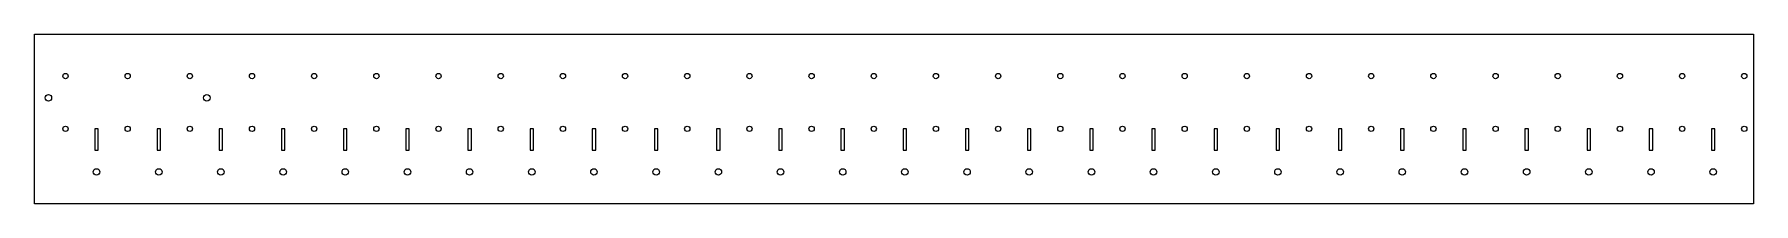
# Model space of a CAD drawing. Extents: x -1385 to 1380, y -139 to 134.
import ezdxf

# ---------------------------------------------------------------- set-up
doc = ezdxf.new("R2010")
doc.units = 0

msp = doc.modelspace()

# ---------------------------------------------------------------- linework, layer by layer
at = {"layer": 'TAGLIO', "color": 0}
for p, q in [((-1385, -138.908482), (-1385, 133.908482)), ((-1385, 133.908482), (1380, 133.908482)), ((1380, 133.908482), (1380, -138.908482)), ((-1282.25, -18.365876), (-1287.75, -18.365876)), ((-1287.75, -18.365876), (-1287.75, -52.807786)), ((-1282.25, -35.586831), (-1282.25, -18.365876)), ((-1182.25, -18.365876), (-1187.75, -18.365876)), ((-1187.75, -18.365876), (-1187.75, -52.807786)), ((-1182.25, -35.586831), (-1182.25, -18.365876)), ((-1082.25, -18.365876), (-1087.75, -18.365876)), ((-1087.75, -18.365876), (-1087.75, -52.807786)), ((-1082.25, -35.586831), (-1082.25, -18.365876)), ((-982.25, -18.365876), (-987.75, -18.365876)), ((-987.75, -18.365876), (-987.75, -52.807786)), ((-982.25, -35.586831), (-982.25, -18.365876)), ((-882.25, -18.365876), (-887.75, -18.365876)), ((-887.75, -18.365876), (-887.75, -52.807786)), ((-882.25, -35.586831), (-882.25, -18.365876)), ((-782.25, -18.365876), (-787.75, -18.365876)), ((-787.75, -18.365876), (-787.75, -52.807786)), ((-782.25, -35.586831), (-782.25, -18.365876)), ((-682.25, -18.365876), (-687.75, -18.365876)), ((-687.75, -18.365876), (-687.75, -52.807786)), ((-682.25, -35.586831), (-682.25, -18.365876)), ((-582.25, -18.365876), (-587.75, -18.365876)), ((-587.75, -18.365876), (-587.75, -52.807786)), ((-582.25, -35.586831), (-582.25, -18.365876)), ((-482.25, -18.365876), (-487.75, -18.365876)), ((-487.75, -18.365876), (-487.75, -52.807786)), ((-482.25, -35.586831), (-482.25, -18.365876)), ((-382.25, -18.365876), (-387.75, -18.365876)), ((-387.75, -18.365876), (-387.75, -52.807786)), ((-382.25, -35.586831), (-382.25, -18.365876)), ((-282.25, -18.365876), (-287.75, -18.365876)), ((-287.75, -18.365876), (-287.75, -52.807786)), ((-282.25, -35.586831), (-282.25, -18.365876)), ((-182.25, -18.365876), (-187.75, -18.365876)), ((-187.75, -18.365876), (-187.75, -52.807786)), ((-182.25, -35.586831), (-182.25, -18.365876)), ((-82.25, -18.365876), (-87.75, -18.365876)), ((-87.75, -18.365876), (-87.75, -52.807786)), ((-82.25, -35.586831), (-82.25, -18.365876)), ((17.75, -18.365876), (12.25, -18.365876)), ((12.25, -18.365876), (12.25, -52.807786)), ((17.75, -35.586831), (17.75, -18.365876)), ((117.75, -18.365876), (112.25, -18.365876)), ((112.25, -18.365876), (112.25, -52.807786)), ((117.75, -35.586831), (117.75, -18.365876)), ((217.75, -18.365876), (212.25, -18.365876)), ((212.25, -18.365876), (212.25, -52.807786)), ((217.75, -35.586831), (217.75, -18.365876)), ((317.75, -18.365876), (312.25, -18.365876)), ((312.25, -18.365876), (312.25, -52.807786)), ((317.75, -35.586831), (317.75, -18.365876)), ((417.75, -18.365876), (412.25, -18.365876)), ((412.25, -18.365876), (412.25, -52.807786)), ((417.75, -35.586831), (417.75, -18.365876)), ((517.75, -18.365876), (512.25, -18.365876)), ((512.25, -18.365876), (512.25, -52.807786)), ((517.75, -35.586831), (517.75, -18.365876)), ((617.75, -18.365876), (612.25, -18.365876)), ((612.25, -18.365876), (612.25, -52.807786)), ((617.75, -35.586831), (617.75, -18.365876)), ((717.75, -18.365876), (712.25, -18.365876)), ((712.25, -18.365876), (712.25, -52.807786)), ((717.75, -35.586831), (717.75, -18.365876)), ((817.75, -18.365876), (812.25, -18.365876)), ((812.25, -18.365876), (812.25, -52.807786)), ((817.75, -35.586831), (817.75, -18.365876)), ((917.75, -18.365876), (912.25, -18.365876)), ((912.25, -18.365876), (912.25, -52.807786)), ((917.75, -35.586831), (917.75, -18.365876)), ((1017.75, -18.365876), (1012.25, -18.365876)), ((1012.25, -18.365876), (1012.25, -52.807786)), ((1017.75, -35.586831), (1017.75, -18.365876)), ((1117.75, -18.365876), (1112.25, -18.365876)), ((1112.25, -18.365876), (1112.25, -52.807786)), ((1117.75, -35.586831), (1117.75, -18.365876)), ((1217.75, -18.365876), (1212.25, -18.365876)), ((1212.25, -18.365876), (1212.25, -52.807786)), ((1217.75, -35.586831), (1217.75, -18.365876)), ((1317.75, -18.365876), (1312.25, -18.365876)), ((1312.25, -18.365876), (1312.25, -52.807786)), ((1317.75, -35.586831), (1317.75, -18.365876)), ((-1287.75, -52.807786), (-1282.25, -52.807786)), ((-1282.25, -52.807786), (-1282.25, -35.586831)), ((-1187.75, -52.807786), (-1182.25, -52.807786)), ((-1182.25, -52.807786), (-1182.25, -35.586831)), ((-1087.75, -52.807786), (-1082.25, -52.807786)), ((-1082.25, -52.807786), (-1082.25, -35.586831)), ((-987.75, -52.807786), (-982.25, -52.807786)), ((-982.25, -52.807786), (-982.25, -35.586831)), ((-887.75, -52.807786), (-882.25, -52.807786)), ((-882.25, -52.807786), (-882.25, -35.586831)), ((-787.75, -52.807786), (-782.25, -52.807786)), ((-782.25, -52.807786), (-782.25, -35.586831)), ((-687.75, -52.807786), (-682.25, -52.807786)), ((-682.25, -52.807786), (-682.25, -35.586831)), ((-587.75, -52.807786), (-582.25, -52.807786)), ((-582.25, -52.807786), (-582.25, -35.586831)), ((-487.75, -52.807786), (-482.25, -52.807786)), ((-482.25, -52.807786), (-482.25, -35.586831)), ((-387.75, -52.807786), (-382.25, -52.807786)), ((-382.25, -52.807786), (-382.25, -35.586831)), ((-287.75, -52.807786), (-282.25, -52.807786)), ((-282.25, -52.807786), (-282.25, -35.586831)), ((-187.75, -52.807786), (-182.25, -52.807786)), ((-182.25, -52.807786), (-182.25, -35.586831)), ((-87.75, -52.807786), (-82.25, -52.807786)), ((-82.25, -52.807786), (-82.25, -35.586831)), ((12.25, -52.807786), (17.75, -52.807786)), ((17.75, -52.807786), (17.75, -35.586831)), ((112.25, -52.807786), (117.75, -52.807786)), ((117.75, -52.807786), (117.75, -35.586831)), ((212.25, -52.807786), (217.75, -52.807786)), ((217.75, -52.807786), (217.75, -35.586831)), ((312.25, -52.807786), (317.75, -52.807786)), ((317.75, -52.807786), (317.75, -35.586831)), ((412.25, -52.807786), (417.75, -52.807786)), ((417.75, -52.807786), (417.75, -35.586831)), ((512.25, -52.807786), (517.75, -52.807786)), ((517.75, -52.807786), (517.75, -35.586831)), ((612.25, -52.807786), (617.75, -52.807786)), ((617.75, -52.807786), (617.75, -35.586831)), ((712.25, -52.807786), (717.75, -52.807786)), ((717.75, -52.807786), (717.75, -35.586831)), ((812.25, -52.807786), (817.75, -52.807786)), ((817.75, -52.807786), (817.75, -35.586831)), ((912.25, -52.807786), (917.75, -52.807786)), ((917.75, -52.807786), (917.75, -35.586831)), ((1012.25, -52.807786), (1017.75, -52.807786)), ((1017.75, -52.807786), (1017.75, -35.586831)), ((1112.25, -52.807786), (1117.75, -52.807786)), ((1117.75, -52.807786), (1117.75, -35.586831)), ((1212.25, -52.807786), (1217.75, -52.807786)), ((1217.75, -52.807786), (1217.75, -35.586831)), ((1312.25, -52.807786), (1317.75, -52.807786)), ((1317.75, -52.807786), (1317.75, -35.586831)), ((1380, -138.908482), (-1385, -138.908482))]:
    msp.add_line(p, q, dxfattribs=at)
for centre, radius in [((-1335, 66.634124), 4.25), ((-1235, 66.634124), 4.25), ((-1135, 66.634124), 4.25), ((-1035, 66.634124), 4.25), ((-935, 66.634124), 4.25), ((-835, 66.634124), 4.25), ((-735, 66.634124), 4.25), ((-635, 66.634124), 4.25), ((-535, 66.634124), 4.25), ((-435, 66.634124), 4.25), ((-335, 66.634124), 4.25), ((-235, 66.634124), 4.25), ((-135, 66.634124), 4.25), ((-35, 66.634124), 4.25), ((65, 66.634124), 4.25), ((165, 66.634124), 4.25), ((265, 66.634124), 4.25), ((365, 66.634124), 4.25), ((465, 66.634124), 4.25), ((565, 66.634124), 4.25), ((665, 66.634124), 4.25), ((765, 66.634124), 4.25), ((865, 66.634124), 4.25), ((965, 66.634124), 4.25), ((1065, 66.634124), 4.25), ((1165, 66.634124), 4.25), ((1265, 66.634124), 4.25), ((1365, 66.634124), 4.25), ((-1362.5, 31.632254), 5.25), ((-1107.5, 31.632254), 5.25), ((-1335, -18.365876), 4.25), ((-1235, -18.365876), 4.25), ((-1135, -18.365876), 4.25), ((-1035, -18.365876), 4.25), ((-935, -18.365876), 4.25), ((-835, -18.365876), 4.25), ((-735, -18.365876), 4.25), ((-635, -18.365876), 4.25), ((-535, -18.365876), 4.25), ((-435, -18.365876), 4.25), ((-335, -18.365876), 4.25), ((-235, -18.365876), 4.25), ((-135, -18.365876), 4.25), ((-35, -18.365876), 4.25), ((65, -18.365876), 4.25), ((165, -18.365876), 4.25), ((265, -18.365876), 4.25), ((365, -18.365876), 4.25), ((465, -18.365876), 4.25), ((565, -18.365876), 4.25), ((665, -18.365876), 4.25), ((765, -18.365876), 4.25), ((865, -18.365876), 4.25), ((965, -18.365876), 4.25), ((1065, -18.365876), 4.25), ((1165, -18.365876), 4.25), ((1265, -18.365876), 4.25), ((1365, -18.365876), 4.25), ((-1285, -87.789276), 5.25), ((-1185, -87.789276), 5.25), ((-1085, -87.789276), 5.25), ((-985, -87.789276), 5.25), ((-885, -87.789276), 5.25), ((-785, -87.789276), 5.25), ((-685, -87.789276), 5.25), ((-585, -87.789276), 5.25), ((-485, -87.789276), 5.25), ((-385, -87.789276), 5.25), ((-285, -87.789276), 5.25), ((-185, -87.789276), 5.25), ((-85, -87.789276), 5.25), ((15, -87.789276), 5.25), ((115, -87.789276), 5.25), ((215, -87.789276), 5.25), ((315, -87.789276), 5.25), ((415, -87.789276), 5.25), ((515, -87.789276), 5.25), ((615, -87.789276), 5.25), ((715, -87.789276), 5.25), ((815, -87.789276), 5.25), ((915, -87.789276), 5.25), ((1015, -87.789276), 5.25), ((1115, -87.789276), 5.25), ((1215, -87.789276), 5.25), ((1315, -87.789276), 5.25)]:
    msp.add_circle(centre, radius, dxfattribs=at)

doc.saveas('drawing.dxf')
